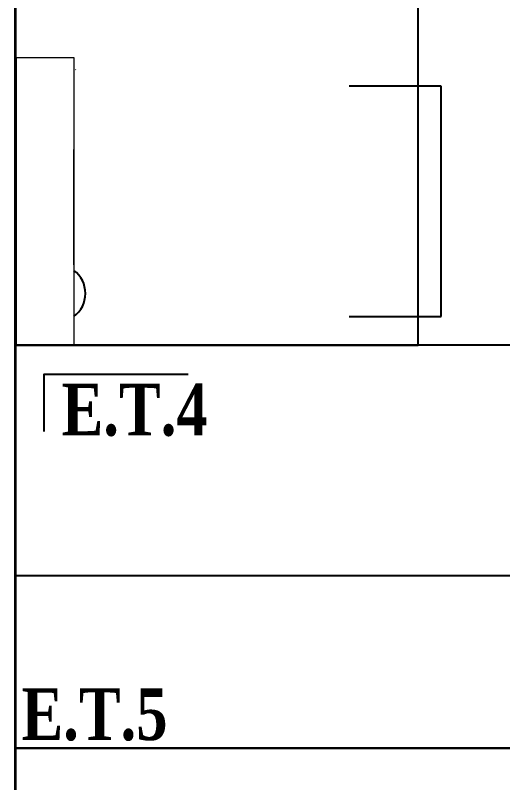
# Model space of a CAD drawing. Header units: millimetres. Extents: x 33350 to 35310, y -217097 to -211540.
# Drawn here: x 33653.5 to 33738.2, y -214610.1 to -214476.8 of the extents above; entities that cross this region are included whole.
import ezdxf
from ezdxf.enums import TextEntityAlignment as Align

# ---------------------------------------------------------------- set-up
doc = ezdxf.new("R2010")
doc.units = ezdxf.units.MM
doc.header["$LTSCALE"] = 60
doc.header["$MEASUREMENT"] = 0
doc.linetypes.add('DASHED', pattern=[0.75, 0.5, -0.25])
doc.linetypes.add('DOT', pattern=[6.35, 0, -6.35])
for name, color, linetype, lineweight in [('-DWG_ANA', 7, 'Continuous', 0), ('-DWG_DETAY1', 7, 'Continuous', 25), ('-DWG_DETAY4', 7, 'DOT', 18), ('M-DU-01', 134, 'Continuous', 35), ('NO', 7, 'Continuous', 0), ('s-depo', 140, 'Continuous', 25)]:
    doc.layers.add(name, color=color, linetype=linetype, lineweight=lineweight)
for name, color, linetype in [('BL-E', 32, 'Continuous'), ('SOĞUK ODA PANELİ', 4, 'Continuous'), ('TEFRIŞ', 223, 'Continuous')]:
    doc.layers.add(name, color=color, linetype=linetype)
doc.styles.add('ROMANS', font='ROMANSTW.SHX', dxfattribs={"width": 0.8})
doc.styles.add('TROMANS', font='ROMANSTW.SHX', dxfattribs={"width": 0.8})

# ---------------------------------------------------------------- blocks, each defined once
blk = doc.blocks.new('RBS100')
at = {"layer": '-DWG_ANA', "color": 0}
blk.add_lwpolyline([(0, -10), (0, 0), (0, 0), (50, 0), (50, -10), (0, -10)], close=True, dxfattribs=at)
at = {"layer": '-DWG_DETAY1', "color": 0, "linetype": 'Continuous'}
blk.add_arc((9, -7), 5, 216.8699, 323.1301, dxfattribs=at)
at = {"layer": '-DWG_DETAY4', "color": 0}
blk.add_lwpolyline([(47.94, -10.27), (8.35, -27.94, -0.123216), (3, -10, -0.167461)], format="xyb", dxfattribs=at)
at = {"layer": 'NO', "color": 0, "invisible_edges": 14}
blk.add_3dface([(14, -10, 1), (34, -10, 1), (34, -40, 1), (14, -40, 1)], dxfattribs=at)
at = {"layer": 'NO', "linetype": 'Continuous', "style": 'ROMANS', "width": 0.8}
blk.add_attdef('NO', text='', height=10, dxfattribs=at).set_placement((40, -27), align=Align.MIDDLE)
blk = doc.blocks.new('7878')
at = {"layer": 'BL-E', "linetype": 'Continuous'}
blk.add_lwpolyline([(44146.56, -28834.54), (44146.56, -29019.54), (44216.56, -29019.54), (44216.56, -28834.54)], close=True, dxfattribs=at)
blk.add_lwpolyline([(44201.56, -28839.54), (44211.56, -28839.54), (44211.56, -28864.54)], dxfattribs=at)
at = {"layer": 'BL-E', "linetype": 'Continuous', "style": 'ROMANS', "text_generation_flag": 4, "width": 0.8}
blk.add_attdef('NO', text='', height=10, rotation=270, dxfattribs=at).set_placement((44189.26, -28998.35), align=Align.MIDDLE)
blk = doc.blocks.new('T_C')
at = {"layer": '-DWG_DETAY1', "color": 0, "linetype": 'DASHED'}
for p, q in [((5, -4), (5, 12)), ((45, 12), (45, -4))]:
    blk.add_line(p, q, dxfattribs=at)
at = {"layer": '-DWG_DETAY1', "color": 0, "linetype": 'Continuous'}
blk.add_line((45, -4), (5, -4), dxfattribs=at)
blk = doc.blocks.new('180x70x85')
at = {"layer": 'BL-E', "linetype": 'Continuous'}
for p, q in [((33383.25, -214319.09), (33383.25, -214514.09)), ((33383.25, -214474.09), (33383.25, -214319.09)), ((33453.25, -214514.09), (33453.25, -214319.09)), ((33383.25, -214514.09), (33453.25, -214514.09))]:
    blk.add_line(p, q, dxfattribs=at)
at = {"layer": 'BL-E', "linetype": 'Continuous', "xscale": -1, "rotation": 90}
blk.add_blockref('T_C', (33453.25, -214464.09), dxfattribs=at)
at = {"layer": 'BL-E', "linetype": 'Continuous', "style": 'ROMANS', "width": 0.8}
blk.add_attdef('NO', text='', height=10, rotation=90, dxfattribs=at).set_placement((33438.25, -214492.09), align=Align.MIDDLE)

msp = doc.modelspace()

# ---------------------------------------------------------------- linework, layer by layer
at = {"layer": 'BL-E', "linetype": 'Continuous'}
msp.add_line((33653.51, -214574.09), (33946.49, -214574.09), dxfattribs=at)
at = {"layer": 'M-DU-01'}
msp.add_lwpolyline([(33653.51, -214764.09), (33653.51, -213924.09)], dxfattribs=at)
at = {"layer": 'SOĞUK ODA PANELİ'}
msp.add_line((33653.51, -214604.09), (33946.49, -214604.09), dxfattribs=at)
for points in [[(33653.51, -214604.09), (33961.49, -214604.09), (33961.49, -214854.09), (33953.49, -214854.09), (33953.49, -214764.09), (33821.51, -214764.09), (33821.51, -214752.09), (33949.49, -214752.09), (33949.49, -214616.09), (33665.51, -214616.09), (33665.51, -214752.09), (33731.51, -214752.09), (33731.51, -214764.09), (33691.51, -214764.09), (33691.51, -214832.09), (33661.51, -214832.09), (33661.51, -215024.09), (33953.49, -215024.09), (33953.49, -214944.09), (33961.49, -214944.09), (33961.49, -215239.09)], [(33653.51, -215417.09), (33653.51, -214824.09), (33683.51, -214824.09), (33683.51, -214764.09), (33653.51, -214764.09), (33653.51, -214604.09), (33961.49, -214604.09), (33961.49, -214855.09), (33961.49, -214854.09), (33953.49, -214854.09)]]:
    msp.add_lwpolyline(points, dxfattribs=at)
at = {"layer": 'TEFRIŞ'}
for p, q in [((33653.51, -214604.09), (33653.51, -214574.09)), ((33946.49, -214604.09), (33653.51, -214604.09))]:
    msp.add_line(p, q, dxfattribs=at)

# ---------------------------------------------------------------- block references
at = {"layer": 'BL-E', "linetype": 'Continuous', "rotation": 89.99999999999999}
msp.add_blockref('RBS100', (33653.68, -214534.09), dxfattribs=at)
at = {"layer": 's-depo', "rotation": 89.99999999999999}
msp.add_blockref('7878', (4818.97, -258750.65), dxfattribs=at)
at = {"layer": 'TEFRIŞ'}
msp.add_blockref('180x70x85', (270.25, -20), dxfattribs=at)

# ---------------------------------------------------------------- texts
at = {"layer": 'TEFRIŞ', "char_height": 9, "attachment_point": 1, "style": 'TROMANS'}
for s, insert in [('{\\fCentury|b1|i0|c162|p18;\\C7;E.T.4}', (33661.54, -214540.76)), ('{\\fCentury|b1|i0|c162|p18;\\C7;E.T.5}', (33654.57, -214593.69))]:
    msp.add_mtext_dynamic_manual_height_columns(s, width=46.9037, gutter_width=1103.38, heights=[0], dxfattribs=dict(at, insert=insert))

doc.saveas('drawing.dxf')
